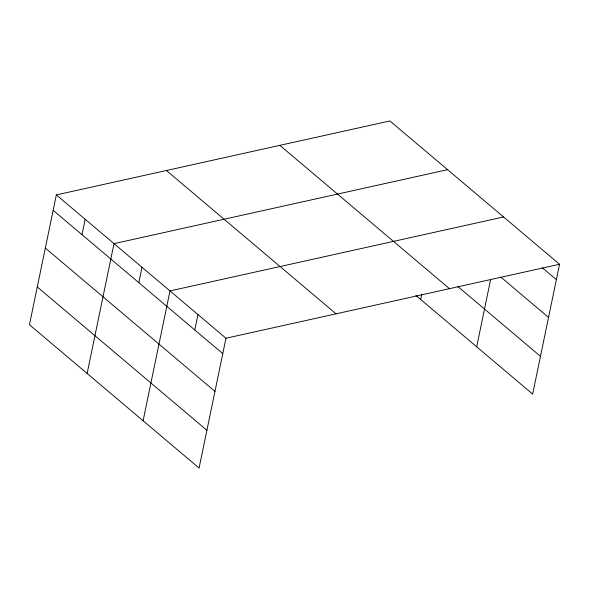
<?xml version="1.0" encoding="UTF-8"?>
<svg xmlns="http://www.w3.org/2000/svg" width="589" height="589" viewBox="0 0 589 589"><rect width="100%" height="100%" fill="white"/><g stroke="black" fill="none" stroke-linecap="round" stroke-linejoin="round"><path stroke-width="0.88" d="M56.338 194.907L29.45 324.73L199.082 468.056L225.97 338.233L56.338 194.907L389.918 120.944L559.55 264.27L532.662 394.093L415.9 295.435M81.981 234.672L85.177 219.27M87.128 373.463L114.008 243.64L447.588 169.676M138.813 282.683L142.001 267.288M143.105 420.76L169.993 290.937L503.573 216.973M194.79 329.98L197.978 314.585M420.708 299.499L421.82 294.102M476.685 346.796L490.549 279.856M225.97 338.233L559.55 264.27M542.366 267.84L556.362 279.665M500.959 277.228L548.543 317.427M457.911 286.571L540.481 356.33M279.834 145.35L449.466 288.676M166.415 170.501L336.054 313.827M53.15 210.302L222.782 353.628M45.324 248.065L214.963 391.39M37.269 286.968L206.908 430.294"/></g></svg>
